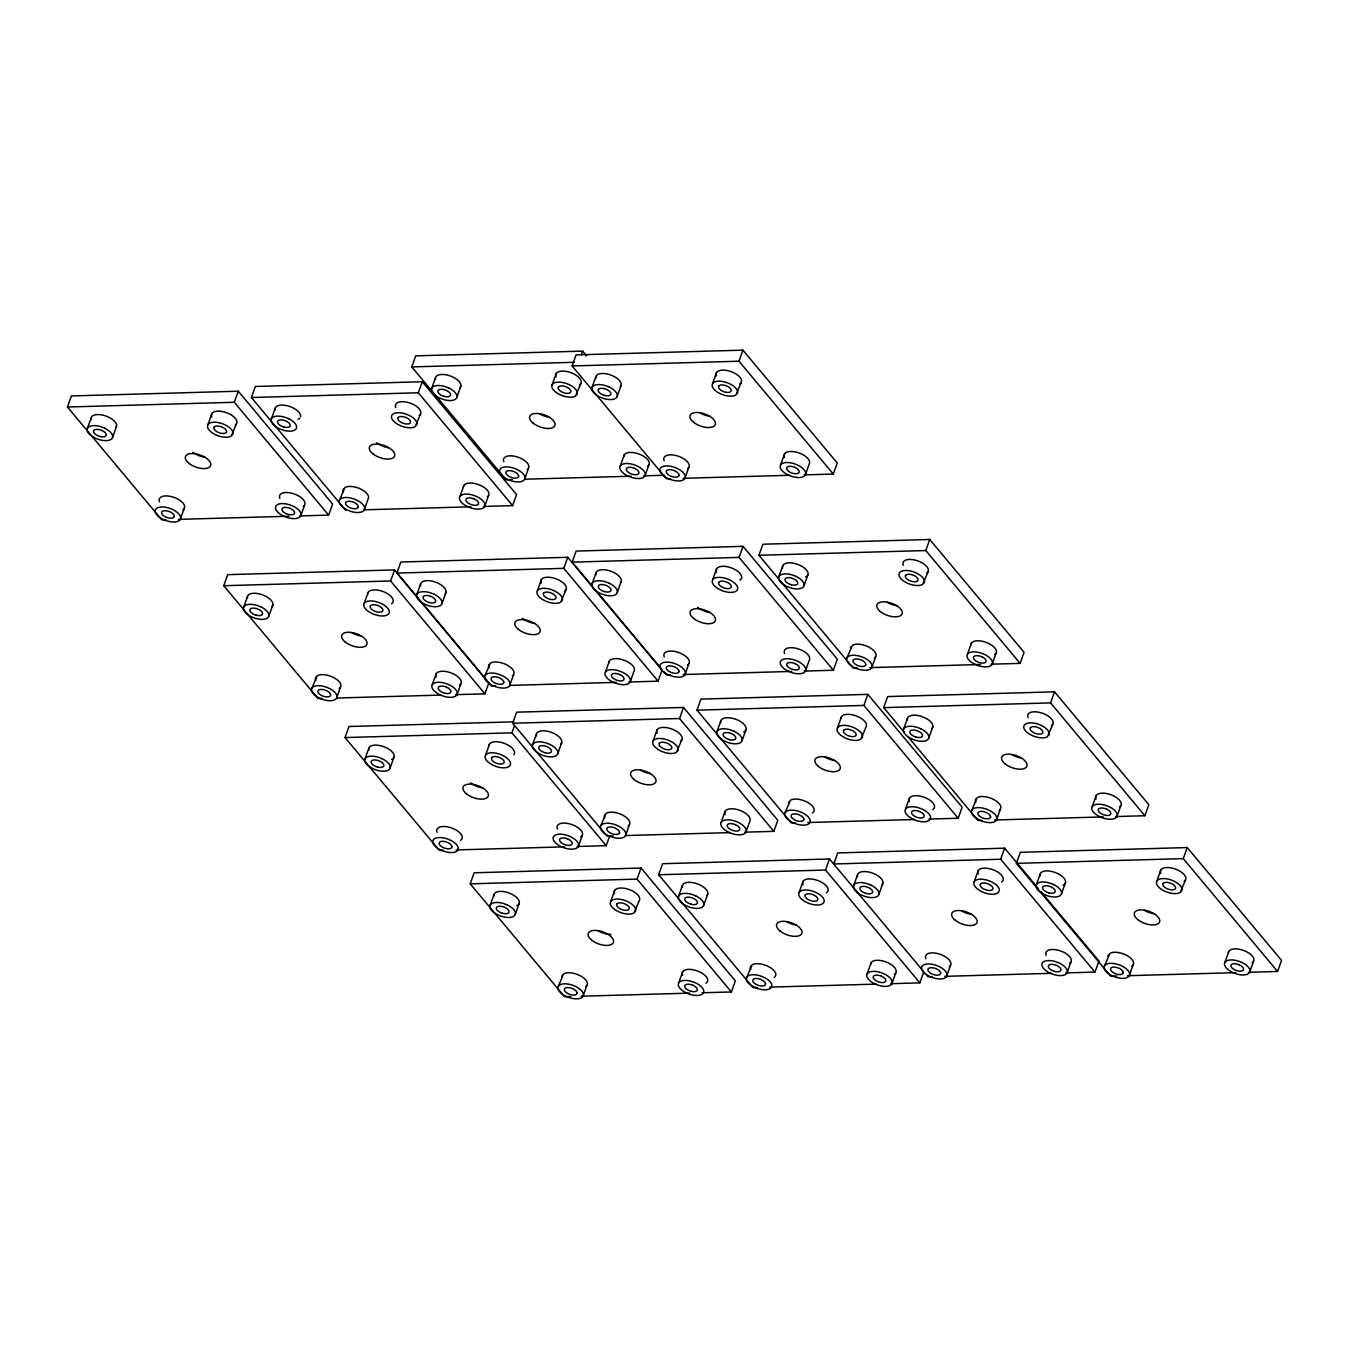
<?xml version="1.0" encoding="UTF-8"?>
<svg xmlns="http://www.w3.org/2000/svg" width="1349" height="1349" viewBox="0 0 1349 1349"><rect width="100%" height="100%" fill="white"/><g stroke="black" fill="none" stroke-linecap="round" stroke-linejoin="round"><path stroke-width="1.5" d="M180.243 519.584L180.715 517.965A13.372 6.408 19.7 0 0 171.357 508.944A13.372 6.408 19.7 0 0 156.922 508.135L155.624 509.382A13.372 6.408 19.7 0 0 164.511 520.023A13.372 6.408 19.7 0 0 180.243 519.584L184.678 506.92A13.372 6.408 19.7 0 0 175.319 497.882A13.372 6.408 19.7 0 0 160.885 497.073L159.587 498.337A13.372 6.408 19.7 0 0 159.519 501.777M207.915 424.648L207.459 426.25A13.372 6.408 19.7 0 0 216.818 435.289A13.372 6.408 19.7 0 0 231.235 436.098L236.513 423.771A13.372 6.408 19.7 0 0 227.61 413.131A13.372 6.408 19.7 0 0 211.877 413.587L207.915 424.648A13.372 6.408 19.7 0 1 223.647 424.193A13.372 6.408 19.7 0 1 232.551 434.833M211.877 413.587L211.422 415.188A13.372 6.408 19.7 0 0 211.827 417.043M364.213 510.107L364.685 508.489A13.372 6.408 19.7 0 0 355.327 499.467A13.372 6.408 19.7 0 0 340.892 498.641L339.594 499.906A13.372 6.408 19.7 0 0 348.48 510.546A13.372 6.408 19.7 0 0 364.213 510.107L368.631 497.427A13.372 6.408 19.7 0 0 359.272 488.405A13.372 6.408 19.7 0 0 344.855 487.596L339.594 499.906M336.542 698.293L337.014 696.691A13.372 6.408 19.7 0 0 327.655 687.653A13.372 6.408 19.7 0 0 313.221 686.843L311.923 688.108A13.372 6.408 19.7 0 0 320.809 698.748A13.372 6.408 19.7 0 0 336.542 698.293L340.977 685.629A13.372 6.408 19.7 0 0 331.618 676.608A13.372 6.408 19.7 0 0 317.184 675.782L311.923 688.108M364.213 603.357L363.758 604.976A13.372 6.408 19.7 0 0 373.117 613.997A13.372 6.408 19.7 0 0 387.534 614.807L388.849 613.559A13.372 6.408 19.7 0 0 379.946 602.919A13.372 6.408 19.7 0 0 364.213 603.357L368.176 592.295A13.372 6.408 19.7 0 1 383.909 591.857A13.372 6.408 19.7 0 1 392.812 602.497L391.497 603.762M367.721 593.914L368.176 592.295M524.559 479.485L525.014 477.883A13.372 6.408 19.7 0 0 515.672 468.845A13.372 6.408 19.7 0 0 501.238 468.036L499.939 469.3A13.372 6.408 19.7 0 0 508.826 479.94A13.372 6.408 19.7 0 0 524.559 479.485L528.977 466.821A13.372 6.408 19.7 0 0 519.618 457.8A13.372 6.408 19.7 0 0 505.201 456.974L503.885 458.238A13.372 6.408 19.7 0 0 503.835 461.695M552.23 384.549L551.758 386.168A13.372 6.408 19.7 0 0 561.117 395.19A13.372 6.408 19.7 0 0 575.551 396.016L580.812 383.689A13.372 6.408 19.7 0 0 571.925 373.049A13.372 6.408 19.7 0 0 556.193 373.504L552.23 384.549A13.372 6.408 19.7 0 1 567.963 384.111A13.372 6.408 19.7 0 1 576.849 394.751M556.193 373.504L555.721 375.106A13.372 6.408 19.7 0 0 556.125 376.944M485.505 755.204L485.033 756.823A13.372 6.408 19.7 0 0 494.392 765.844A13.372 6.408 19.7 0 0 508.826 766.67L510.124 765.406A13.372 6.408 19.7 0 0 501.238 754.766A13.372 6.408 19.7 0 0 485.505 755.204L489.468 744.159A13.372 6.408 19.7 0 1 505.201 743.704A13.372 6.408 19.7 0 1 514.087 754.344L513.767 754.647M488.996 745.761L489.468 744.159M509.703 685.663L510.175 684.044A13.372 6.408 19.7 0 0 500.816 675.023A13.372 6.408 19.7 0 0 486.382 674.213L485.084 675.461A13.372 6.408 19.7 0 0 493.97 686.101A13.372 6.408 19.7 0 0 509.703 685.663L514.121 672.999A13.372 6.408 19.7 0 0 504.762 663.961A13.372 6.408 19.7 0 0 490.345 663.152L485.084 675.461M537.374 590.727L536.902 592.329A13.372 6.408 19.7 0 0 546.261 601.367A13.372 6.408 19.7 0 0 560.695 602.177L565.956 589.85A13.372 6.408 19.7 0 0 557.07 579.21A13.372 6.408 19.7 0 0 541.337 579.665L537.374 590.727A13.372 6.408 19.7 0 1 553.107 590.272A13.372 6.408 19.7 0 1 561.993 600.912M541.337 579.665L540.865 581.267A13.372 6.408 19.7 0 0 541.269 583.122M684.887 478.524L685.359 476.905A13.372 6.408 19.7 0 0 676.001 467.884A13.372 6.408 19.7 0 0 661.566 467.074L660.268 468.322A13.372 6.408 19.7 0 0 669.155 478.962A13.372 6.408 19.7 0 0 684.887 478.524L689.322 465.86A13.372 6.408 19.7 0 0 679.963 456.822A13.372 6.408 19.7 0 0 665.529 456.013L664.231 457.277A13.372 6.408 19.7 0 0 664.163 460.717M712.559 383.588L712.103 385.19A13.372 6.408 19.7 0 0 721.462 394.228A13.372 6.408 19.7 0 0 735.88 395.038L741.141 382.711A13.372 6.408 19.7 0 0 732.254 372.071A13.372 6.408 19.7 0 0 716.521 372.526L712.559 383.588A13.372 6.408 19.7 0 1 728.291 383.133A13.372 6.408 19.7 0 1 737.195 393.773M716.521 372.526L716.049 374.128A13.372 6.408 19.7 0 0 716.471 375.983M625.464 835.824L625.936 834.222A13.372 6.408 19.7 0 0 616.577 825.183A13.372 6.408 19.7 0 0 602.143 824.374L600.845 825.639A13.372 6.408 19.7 0 0 609.731 836.279A13.372 6.408 19.7 0 0 625.464 835.824L629.899 823.16A13.372 6.408 19.7 0 0 620.54 814.138A13.372 6.408 19.7 0 0 606.106 813.312L600.845 825.639M653.135 740.888L652.68 742.506A13.372 6.408 19.7 0 0 662.039 751.528A13.372 6.408 19.7 0 0 676.456 752.337L681.734 740.028A13.372 6.408 19.7 0 0 672.831 729.387A13.372 6.408 19.7 0 0 657.098 729.826L653.135 740.888A13.372 6.408 19.7 0 1 668.868 740.449A13.372 6.408 19.7 0 1 677.771 751.089M657.098 729.826L656.643 731.445A13.372 6.408 19.7 0 0 657.047 733.283M583.004 996.422L583.476 994.82A13.372 6.408 19.7 0 0 574.118 985.782A13.372 6.408 19.7 0 0 559.683 984.972L558.385 986.237A13.372 6.408 19.7 0 0 567.271 996.877A13.372 6.408 19.7 0 0 583.004 996.422L587.422 983.758A13.372 6.408 19.7 0 0 578.063 974.737A13.372 6.408 19.7 0 0 563.646 973.911L558.385 986.237M610.675 901.486L610.203 903.105A13.372 6.408 19.7 0 0 619.562 912.126A13.372 6.408 19.7 0 0 633.996 912.936L639.257 900.626A13.372 6.408 19.7 0 0 630.371 889.986A13.372 6.408 19.7 0 0 614.638 890.424L610.675 901.486A13.372 6.408 19.7 0 1 626.408 901.048A13.372 6.408 19.7 0 1 635.295 911.688M614.638 890.424L614.166 892.043A13.372 6.408 19.7 0 0 614.571 893.881M684.988 674.719L685.444 673.117A13.372 6.408 19.7 0 0 676.085 664.079A13.372 6.408 19.7 0 0 661.668 663.27L660.352 664.534A13.372 6.408 19.7 0 0 669.256 675.174A13.372 6.408 19.7 0 0 684.988 674.719L689.406 662.055A13.372 6.408 19.7 0 0 680.048 653.034A13.372 6.408 19.7 0 0 665.63 652.208L664.315 653.472A13.372 6.408 19.7 0 0 664.264 656.929M712.66 579.783L712.188 581.385A13.372 6.408 19.7 0 0 721.546 590.424A13.372 6.408 19.7 0 0 735.981 591.233L737.279 589.985A13.372 6.408 19.7 0 0 728.393 579.345A13.372 6.408 19.7 0 0 712.66 579.783L716.623 568.722A13.372 6.408 19.7 0 1 732.355 568.283A13.372 6.408 19.7 0 1 741.242 578.923L739.943 580.188M716.623 568.722L716.15 570.34A13.372 6.408 19.7 0 0 716.555 572.178M837.476 727.802L837.004 729.404A13.372 6.408 19.7 0 0 846.363 738.443A13.372 6.408 19.7 0 0 860.797 739.252L866.058 726.926A13.372 6.408 19.7 0 0 857.171 716.285A13.372 6.408 19.7 0 0 841.439 716.741L837.476 727.802A13.372 6.408 19.7 0 1 853.209 727.347A13.372 6.408 19.7 0 1 862.095 737.987M840.967 718.342L841.439 716.741M799.114 892.414L798.659 894.016A13.372 6.408 19.7 0 0 808.017 903.054A13.372 6.408 19.7 0 0 822.435 903.864L823.75 902.599A13.372 6.408 19.7 0 0 814.847 891.959A13.372 6.408 19.7 0 0 799.114 892.414L803.077 881.352A13.372 6.408 19.7 0 1 818.809 880.897A13.372 6.408 19.7 0 1 827.713 891.537L826.397 892.802M803.077 881.352L802.621 882.954A13.372 6.408 19.7 0 0 803.026 884.809M871.724 667.856L872.179 666.237A13.372 6.408 19.7 0 0 862.82 657.216A13.372 6.408 19.7 0 0 848.403 656.407L847.088 657.654A13.372 6.408 19.7 0 0 855.991 668.295A13.372 6.408 19.7 0 0 871.724 667.856L876.142 655.192A13.372 6.408 19.7 0 0 866.783 646.154A13.372 6.408 19.7 0 0 852.349 645.345L847.088 657.654M946.593 976.558L947.065 974.956A13.372 6.408 19.7 0 0 937.707 965.918A13.372 6.408 19.7 0 0 923.272 965.108L921.974 966.373A13.372 6.408 19.7 0 0 930.861 976.996A13.372 6.408 19.7 0 0 946.593 976.558L951.011 963.894A13.372 6.408 19.7 0 0 941.653 954.856A13.372 6.408 19.7 0 0 927.235 954.047L925.92 955.311A13.372 6.408 19.7 0 0 925.869 958.768M974.265 881.622L973.793 883.224A13.372 6.408 19.7 0 0 983.151 892.262A13.372 6.408 19.7 0 0 997.586 893.072L998.884 891.807A13.372 6.408 19.7 0 0 989.997 881.167A13.372 6.408 19.7 0 0 974.265 881.622L978.227 870.56A13.372 6.408 19.7 0 1 993.96 870.122A13.372 6.408 19.7 0 1 1002.847 880.745L1001.548 882.01M978.227 870.56L977.755 872.162A13.372 6.408 19.7 0 0 978.16 874.017M996.489 820.209L996.962 818.607A13.372 6.408 19.7 0 0 987.603 809.569A13.372 6.408 19.7 0 0 973.169 808.759L971.87 810.024A13.372 6.408 19.7 0 0 980.757 820.647A13.372 6.408 19.7 0 0 996.489 820.209L1000.907 807.545A13.372 6.408 19.7 0 0 991.549 798.507A13.372 6.408 19.7 0 0 977.131 797.697L971.87 810.024M1129.197 975.934L1129.669 974.332A13.372 6.408 19.7 0 0 1120.311 965.294A13.372 6.408 19.7 0 0 1105.876 964.484L1104.578 965.749A13.372 6.408 19.7 0 0 1113.465 976.389A13.372 6.408 19.7 0 0 1129.197 975.934L1133.632 963.27A13.372 6.408 19.7 0 0 1124.273 954.232A13.372 6.408 19.7 0 0 1109.839 953.423L1104.578 965.749M1156.869 880.998L1156.413 882.6A13.372 6.408 19.7 0 0 1165.772 891.638A13.372 6.408 19.7 0 0 1180.19 892.448L1185.451 880.138A13.372 6.408 19.7 0 0 1176.564 869.498A13.372 6.408 19.7 0 0 1160.831 869.936L1156.869 880.998A13.372 6.408 19.7 0 1 1172.601 880.543A13.372 6.408 19.7 0 1 1181.505 891.183M1160.831 869.936L1160.376 871.555A13.372 6.408 19.7 0 0 1160.781 873.393M165.944 519.719L161.762 519.837L67.45 407.01L71.413 395.948L238.284 391.21L332.596 504.054L328.633 515.099L299.427 515.942M87.196 428.948L91.159 417.886M112.591 437.312L116.554 426.25M328.633 515.099L234.321 402.272L238.284 391.21M345.732 510.36L251.42 397.517L255.366 386.472L422.254 381.733L516.566 494.56L512.603 505.622L483.397 506.448M271.166 419.472L275.129 408.41M322.226 698.445L318.06 698.563L223.749 585.719L227.711 574.657L394.582 569.919L488.894 682.763L484.932 693.824L455.726 694.651M243.495 607.674L247.457 596.612M300.591 516.195A13.372 6.408 19.7 0 0 291.704 505.555L288.399 504.425A13.372 6.408 19.7 0 0 275.955 505.993A13.372 6.408 19.7 0 0 281.789 515.133L284.858 516.633A13.372 6.408 19.7 0 0 300.591 516.195L304.554 505.133M268.889 616.021L272.852 604.976M512.333 479.569L506.077 479.755L411.765 366.911L415.711 355.849L582.599 351.111L586.63 355.951M512.603 505.622L418.291 392.778L422.254 381.733M416.504 425.357A13.372 6.408 19.7 0 0 407.617 414.716A13.372 6.408 19.7 0 0 391.885 415.155L391.412 416.774A13.372 6.408 19.7 0 0 400.771 425.795A13.372 6.408 19.7 0 0 415.205 426.621L420.466 414.295A13.372 6.408 19.7 0 0 411.58 403.655A13.372 6.408 19.7 0 0 395.847 404.11L395.375 405.712A13.372 6.408 19.7 0 0 395.78 407.55M431.511 388.866L435.474 377.804M484.932 693.824L390.62 580.981L394.582 569.919M456.889 397.213L460.852 386.168M485.825 679.474L396.91 573.089L400.855 562.027L567.744 557.289L662.055 670.116L658.093 681.178L628.887 682.004M443.517 850.292L439.352 850.41L345.04 737.566L349.003 726.504L513.784 721.833M416.656 595.027L420.618 583.965M364.786 759.521L368.749 748.459M488.507 495.656L484.561 506.718A13.372 6.408 19.7 0 1 468.811 507.157L465.742 505.656A13.372 6.408 19.7 0 1 459.925 496.516L463.887 485.455M442.034 603.391L445.996 592.329M390.165 767.868L394.127 756.823M460.852 683.859L456.889 694.904A13.372 6.408 19.7 0 1 441.157 695.359L438.088 693.841A13.372 6.408 19.7 0 1 432.253 684.719L436.216 673.657M670.571 478.659L666.406 478.777L572.094 365.95L576.057 354.888L742.928 350.15L837.24 462.994L833.277 474.039L804.071 474.882M581.267 354.804L582.599 351.111M591.84 387.888L595.803 376.826M617.235 396.252L621.181 385.19M658.093 681.178L563.781 568.351L567.744 557.289M613.239 835.908L606.983 836.093L512.671 723.249L516.633 712.188L683.505 707.449L777.817 820.293L773.854 831.355L744.648 832.181M592.396 586.326L572.178 562.145L576.141 551.083L743.012 546.345L837.341 659.189L833.378 670.251L804.173 671.077M609.529 836.447L606.224 845.671L511.912 732.827L514.542 725.458M570.779 996.506L564.523 996.692L470.211 883.848L474.157 872.786L641.045 868.048L735.357 980.892L731.394 991.953L702.188 992.78M648.852 465.051L644.889 476.096A13.372 6.408 19.7 0 1 629.157 476.551L626.088 475.05A13.372 6.408 19.7 0 1 620.27 465.911L624.233 454.849M532.417 745.188L536.379 734.143M591.941 584.083L595.904 573.038M489.957 905.786L493.919 894.741M557.812 753.551L561.774 742.49M617.319 592.447L621.282 581.385M515.335 914.15L519.298 903.088M608.905 662.629A13.372 6.408 19.7 0 1 621.805 659.442L625.11 660.572A13.372 6.408 19.7 0 1 633.996 671.212L630.05 682.274A13.372 6.408 19.7 0 1 614.318 682.712L611.232 681.211A13.372 6.408 19.7 0 1 605.414 672.072L609.377 661.027M833.277 474.039L738.965 361.212L742.928 350.15M578.181 846.75A13.372 6.408 19.7 0 0 569.278 836.127L565.973 834.997A13.372 6.408 19.7 0 0 553.545 836.565A13.372 6.408 19.7 0 0 559.363 845.705L562.449 847.206A13.372 6.408 19.7 0 0 578.181 846.75L582.127 835.706M773.854 831.355L679.542 718.511L683.505 707.449M833.378 670.251L739.067 557.407L743.012 546.345M784.511 457.345A13.372 6.408 19.7 0 1 796.989 452.303L800.294 453.433A13.372 6.408 19.7 0 1 809.198 464.073L805.235 475.135A13.372 6.408 19.7 0 1 789.502 475.573L786.433 474.072A13.372 6.408 19.7 0 1 780.599 464.933L784.562 453.888M795.488 822.873L791.307 822.991L696.995 710.164L700.957 699.102L867.829 694.364L962.141 807.191L958.195 818.253L928.989 819.079M731.394 991.953L637.082 879.11L641.045 868.048M857.408 667.991L853.226 668.109L758.914 555.282L762.876 544.22L929.748 539.482L1024.06 652.309L1020.114 663.371L990.908 664.197M757.143 987.485L752.961 987.603L658.649 874.759L662.612 863.714L829.483 858.976L923.795 971.803L919.833 982.865L890.644 983.691M716.757 732.102L720.703 721.041M778.677 577.22L782.622 566.158M678.395 896.714L682.358 885.652M742.135 740.466L746.098 729.404M804.055 585.584L808.017 574.522M725.087 814.644A13.372 6.408 19.7 0 1 737.566 809.619L740.871 810.749A13.372 6.408 19.7 0 1 749.774 821.372L745.812 832.434A13.372 6.408 19.7 0 1 730.079 832.889L727.01 831.372A13.372 6.408 19.7 0 1 721.192 822.249L725.138 811.187M703.79 905.078L707.753 894.016M678.716 982.848A13.372 6.408 19.7 0 1 691.143 981.263L694.448 982.392A13.372 6.408 19.7 0 1 703.335 993.033A13.372 6.408 19.7 0 1 687.602 993.488L684.533 991.97A13.372 6.408 19.7 0 1 678.716 982.848L682.678 971.786M805.319 671.33A13.372 6.408 19.7 0 0 796.433 660.69L793.128 659.56A13.372 6.408 19.7 0 0 780.7 661.145A13.372 6.408 19.7 0 0 786.518 670.268L789.587 671.785A13.372 6.408 19.7 0 0 805.319 671.33L809.282 660.268A13.372 6.408 19.7 0 0 800.395 649.645L797.09 648.515A13.372 6.408 19.7 0 0 784.595 653.54M785.169 812.536L786.484 811.289A13.372 6.408 19.7 0 1 800.901 812.098A13.372 6.408 19.7 0 1 810.26 821.119L809.805 822.738A13.372 6.408 19.7 0 1 794.072 823.177A13.372 6.408 19.7 0 1 785.169 812.536L790.43 800.227A13.372 6.408 19.7 0 1 804.864 801.036A13.372 6.408 19.7 0 1 814.223 810.074L813.751 811.676A13.372 6.408 19.7 0 1 812.452 812.941M746.823 977.148L748.122 975.9A13.372 6.408 19.7 0 1 762.556 976.71A13.372 6.408 19.7 0 1 771.915 985.731L771.443 987.35A13.372 6.408 19.7 0 1 755.71 987.788A13.372 6.408 19.7 0 1 746.823 977.148L752.084 964.839A13.372 6.408 19.7 0 1 766.519 965.648A13.372 6.408 19.7 0 1 775.877 974.686L775.405 976.288A13.372 6.408 19.7 0 1 774.107 977.553M958.195 818.253L863.883 705.426L867.829 694.364M1020.114 663.371L925.802 550.544L929.748 539.482M924.014 583.105A13.372 6.408 19.7 0 0 915.128 572.465A13.372 6.408 19.7 0 0 899.395 572.92L898.923 574.522A13.372 6.408 19.7 0 0 908.282 583.561A13.372 6.408 19.7 0 0 922.716 584.37L927.977 572.043A13.372 6.408 19.7 0 0 919.091 561.403A13.372 6.408 19.7 0 0 903.358 561.858L902.886 563.46A13.372 6.408 19.7 0 0 903.29 565.315M919.833 982.865L825.521 870.038L829.483 858.976M903.897 731.816L883.696 707.635L887.642 696.573L1054.53 691.835L1148.842 804.678L1144.879 815.74L1115.674 816.567M903.442 729.573L907.405 718.511M853.546 885.922L857.509 874.86M928.82 737.937L932.783 726.875M905.516 809.147A13.372 6.408 19.7 0 1 917.944 807.579L921.249 808.709A13.372 6.408 19.7 0 1 930.136 819.349A13.372 6.408 19.7 0 1 914.403 819.787L911.334 818.287A13.372 6.408 19.7 0 1 905.516 809.147L909.479 798.102M878.924 894.286L882.887 883.224M996.017 653.405L992.055 664.467A13.372 6.408 19.7 0 1 976.322 664.905L973.253 663.404A13.372 6.408 19.7 0 1 967.435 654.265L971.398 643.22M895.753 972.899L891.79 983.961A13.372 6.408 19.7 0 1 876.057 984.399L872.988 982.898A13.372 6.408 19.7 0 1 867.171 973.759L871.117 962.714M1144.879 815.74L1050.567 702.896L1054.53 691.835M1000.671 859.246L1004.634 848.184L837.746 852.922L833.8 863.984L1000.671 859.246L1094.983 972.073L1098.946 961.028L1041.006 891.706M1048.78 735.458A13.372 6.408 19.7 0 0 1039.894 724.818A13.372 6.408 19.7 0 0 1024.161 725.273L1023.689 726.875A13.372 6.408 19.7 0 0 1033.047 735.913A13.372 6.408 19.7 0 0 1047.482 736.723L1052.743 724.413A13.372 6.408 19.7 0 0 1043.856 713.773A13.372 6.408 19.7 0 0 1028.123 714.211L1027.651 715.813A13.372 6.408 19.7 0 0 1028.056 717.668M1116.972 976.018L1110.716 976.204L1016.404 863.36L1020.367 852.298L1187.238 847.56L1281.55 960.404L1277.587 971.465L1248.381 972.292M1036.15 885.298L1040.113 874.236M1120.783 805.758L1116.837 816.819A13.372 6.408 19.7 0 1 1101.088 817.258L1098.019 815.757A13.372 6.408 19.7 0 1 1092.201 806.635L1096.164 795.573M1061.545 893.662L1065.491 882.6M1066.941 973.169A13.372 6.408 19.7 0 0 1058.038 962.528L1054.733 961.399A13.372 6.408 19.7 0 0 1042.305 962.984A13.372 6.408 19.7 0 0 1048.122 972.106L1051.191 973.607A13.372 6.408 19.7 0 0 1066.941 973.169L1070.887 962.107M1277.587 971.465L1183.275 858.622L1187.238 847.56M1253.508 961.483L1249.545 972.545A13.372 6.408 19.7 0 1 1233.812 973L1230.743 971.482A13.372 6.408 19.7 0 1 1224.909 962.36L1228.872 951.298M235.198 425.036L236.513 423.771M419.168 415.559L420.466 414.295M579.514 384.954L580.812 383.689M739.842 383.976L741.141 382.711M564.658 591.115L565.956 589.85M680.419 741.292L681.734 740.028M926.679 573.308L927.977 572.043M1051.444 725.661L1052.743 724.413M1184.152 881.386L1185.451 880.138M411.765 366.911L574.455 362.291M572.094 365.95L738.965 361.212M251.42 397.517L418.291 392.778M67.45 407.01L234.321 402.272M524.845 479.215L631.231 476.197M643.743 475.843L664.602 475.253M683.1 478.305L789.469 475.286M364.5 509.821L470.885 506.802M178.456 519.365L289.006 516.229M758.914 555.282L925.802 550.544M572.178 562.145L739.067 557.407M396.91 573.089L563.781 568.351M223.749 585.719L390.62 580.981M869.92 667.637L980.47 664.501M670.672 674.871L666.507 674.989L663.809 671.768M683.184 674.517L791.661 671.431M495.387 685.798L491.221 685.916L488.523 682.695M509.989 685.393L616.375 682.358M336.828 698.023L441.14 695.072M696.995 710.164L863.883 705.426M883.696 707.635L1050.567 702.896M512.671 723.249L679.542 718.511M345.04 737.566L511.912 732.827M808 822.519L914.386 819.501M982.173 820.344L978.008 820.462L907.944 736.638M994.685 819.99L1103.162 816.921M625.751 835.554L730.062 832.603M456.029 849.937L564.506 846.852M577.018 846.498L606.224 845.671M1016.404 863.36L1183.275 858.622M658.649 874.759L825.521 870.038M470.211 883.848L637.082 879.11M932.277 976.693L928.112 976.811L925.414 973.59M944.789 976.339L1051.175 973.32M1065.777 972.916L1094.983 972.073M1127.41 975.715L1235.869 972.646M769.655 987.131L876.041 984.112M581.2 996.22L689.676 993.134M1004.634 848.184L1038.308 888.485M595.094 589.547L661.111 668.531M595.853 378.597A13.372 6.408 19.7 0 1 609.967 374.752L613.205 376.051A13.372 6.408 19.7 0 1 620.371 386.674M709.844 416.285A13.372 6.408 19.7 0 1 700.148 412.963M688.85 467.462A13.372 6.408 19.7 0 1 687.552 468.727M805.235 475.135A13.372 6.408 19.7 0 0 796.332 464.494L793.027 463.365A13.372 6.408 19.7 0 0 780.599 464.933M536.43 735.896A13.372 6.408 19.7 0 1 550.561 732.052L553.781 733.35A13.372 6.408 19.7 0 1 560.948 743.973M650.42 773.584A13.372 6.408 19.7 0 1 640.741 770.279M629.427 824.762A13.372 6.408 19.7 0 1 628.128 826.026M604.74 818.034A13.372 6.408 19.7 0 1 604.807 814.577M745.812 832.434A13.372 6.408 19.7 0 0 736.925 821.794L733.62 820.664A13.372 6.408 19.7 0 0 721.192 822.249M743.653 731.967A13.372 6.408 19.7 0 0 738.122 720.248L734.885 718.966A13.372 6.408 19.7 0 0 720.754 722.811M834.744 760.499A13.372 6.408 19.7 0 1 825.065 757.177M788.659 803.093A13.372 6.408 19.7 0 1 789.131 801.491M932.8 809.552A13.372 6.408 19.7 0 0 925.212 797.647L921.907 796.517A13.372 6.408 19.7 0 0 909.411 801.542M857.559 876.631A13.372 6.408 19.7 0 1 871.673 872.786L874.911 874.085A13.372 6.408 19.7 0 1 882.077 884.708M971.55 914.318A13.372 6.408 19.7 0 1 961.854 911.013M950.556 965.496A13.372 6.408 19.7 0 1 949.241 966.761M1069.588 963.371A13.372 6.408 19.7 0 0 1062 951.467L1058.695 950.337A13.372 6.408 19.7 0 0 1046.2 955.379M435.525 379.558A13.372 6.408 19.7 0 1 449.639 375.713L452.876 377.012A13.372 6.408 19.7 0 1 460.043 387.635M549.498 417.263A13.372 6.408 19.7 0 1 539.819 413.941M528.521 468.44A13.372 6.408 19.7 0 1 527.206 469.688M647.554 466.299A13.372 6.408 19.7 0 0 639.966 454.411L636.661 453.281A13.372 6.408 19.7 0 0 623.761 456.468M644.889 476.096A13.372 6.408 19.7 0 0 636.003 465.472L632.698 464.343A13.372 6.408 19.7 0 0 620.27 465.911M299.697 418.241A13.372 6.408 19.7 0 1 298.062 419.337M275.179 410.163A13.372 6.408 19.7 0 1 289.293 406.319L292.531 407.617A13.372 6.408 19.7 0 1 300.507 416.774M389.17 447.868A13.372 6.408 19.7 0 1 376.843 442.759M343.489 492.301A13.372 6.408 19.7 0 1 343.54 488.844M487.208 496.921A13.372 6.408 19.7 0 0 479.62 485.016L476.315 483.886A13.372 6.408 19.7 0 0 463.415 487.073M484.561 506.718A13.372 6.408 19.7 0 0 475.657 496.078L472.352 494.948A13.372 6.408 19.7 0 0 459.925 496.516M247.508 598.366A13.372 6.408 19.7 0 1 261.639 594.521L264.859 595.82A13.372 6.408 19.7 0 1 272.026 606.443M361.498 636.053A13.372 6.408 19.7 0 1 351.819 632.748M340.504 687.248A13.372 6.408 19.7 0 1 339.206 688.496M315.818 680.503A13.372 6.408 19.7 0 1 315.885 677.046M459.537 685.107A13.372 6.408 19.7 0 0 451.949 673.218L448.644 672.089A13.372 6.408 19.7 0 0 436.165 677.114M456.889 694.904A13.372 6.408 19.7 0 0 447.986 684.263L444.698 683.134A13.372 6.408 19.7 0 0 432.253 684.719M420.669 585.736A13.372 6.408 19.7 0 1 434.783 581.891L438.02 583.173A13.372 6.408 19.7 0 1 445.187 593.813M534.659 623.423A13.372 6.408 19.7 0 1 522.333 618.331M513.665 674.601A13.372 6.408 19.7 0 1 512.35 675.866M488.979 667.856A13.372 6.408 19.7 0 1 489.029 664.416M630.05 682.274A13.372 6.408 19.7 0 0 621.147 671.633L617.842 670.504A13.372 6.408 19.7 0 0 605.414 672.072M595.954 574.792A13.372 6.408 19.7 0 1 610.068 570.947L613.306 572.246A13.372 6.408 19.7 0 1 620.473 582.869M709.928 612.48A13.372 6.408 19.7 0 1 697.618 607.387M688.951 663.657A13.372 6.408 19.7 0 1 687.636 664.922M91.209 419.657A13.372 6.408 19.7 0 1 105.34 415.812L108.561 417.111A13.372 6.408 19.7 0 1 115.727 427.734M205.2 457.345A13.372 6.408 19.7 0 1 192.89 452.252M184.206 508.522A13.372 6.408 19.7 0 1 182.908 509.787M303.238 506.398A13.372 6.408 19.7 0 0 295.65 494.493L292.345 493.363A13.372 6.408 19.7 0 0 279.867 498.388M805.572 577.085A13.372 6.408 19.7 0 0 800.041 565.366L796.804 564.084A13.372 6.408 19.7 0 0 782.673 567.929M896.663 605.617A13.372 6.408 19.7 0 1 886.984 602.295M875.67 656.794A13.372 6.408 19.7 0 1 874.371 658.059M850.578 648.211A13.372 6.408 19.7 0 1 851.05 646.609M994.719 654.67A13.372 6.408 19.7 0 0 987.131 642.765L983.826 641.635A13.372 6.408 19.7 0 0 970.926 644.822M992.055 664.467A13.372 6.408 19.7 0 0 983.168 653.827L979.863 652.697A13.372 6.408 19.7 0 0 967.435 654.265M391.699 759.386A13.372 6.408 19.7 0 0 386.151 747.666L382.914 746.368A13.372 6.408 19.7 0 0 368.8 750.213M482.79 787.917A13.372 6.408 19.7 0 1 470.464 782.808M460.481 840.343A13.372 6.408 19.7 0 0 461.796 839.095L462.252 837.476A13.372 6.408 19.7 0 0 452.893 828.455A13.372 6.408 19.7 0 0 438.476 827.628L437.16 828.893A13.372 6.408 19.7 0 0 437.11 832.35M580.829 836.953A13.372 6.408 19.7 0 0 573.241 825.065L569.936 823.935A13.372 6.408 19.7 0 0 557.441 828.961M907.455 720.282A13.372 6.408 19.7 0 1 921.569 716.437L924.807 717.735A13.372 6.408 19.7 0 1 931.974 728.359M1021.446 757.969A13.372 6.408 19.7 0 1 1011.75 754.664M1000.452 809.147A13.372 6.408 19.7 0 1 999.137 810.412M975.765 802.419A13.372 6.408 19.7 0 1 975.816 798.962M1119.485 807.022A13.372 6.408 19.7 0 0 1111.896 795.117L1108.591 793.988A13.372 6.408 19.7 0 0 1096.096 799.03M1116.837 816.819A13.372 6.408 19.7 0 0 1107.934 806.179L1104.629 805.049A13.372 6.408 19.7 0 0 1092.201 806.635M516.852 905.668A13.372 6.408 19.7 0 0 511.322 893.949L508.084 892.65A13.372 6.408 19.7 0 0 493.97 896.495M611.046 934.368A13.372 6.408 19.7 0 1 598.265 930.877M586.967 985.36A13.372 6.408 19.7 0 1 585.651 986.625M561.875 976.777A13.372 6.408 19.7 0 1 562.331 975.175M705.999 983.236A13.372 6.408 19.7 0 0 698.411 971.347L695.106 970.218A13.372 6.408 19.7 0 0 682.611 975.243M682.409 887.423A13.372 6.408 19.7 0 1 696.539 883.578L699.777 884.86A13.372 6.408 19.7 0 1 706.927 895.5M796.399 925.11A13.372 6.408 19.7 0 1 786.72 921.789M750.718 969.543A13.372 6.408 19.7 0 1 750.786 966.086M894.438 974.163A13.372 6.408 19.7 0 0 886.849 962.259L883.544 961.129A13.372 6.408 19.7 0 0 870.661 964.316M891.79 983.961A13.372 6.408 19.7 0 0 882.904 973.32L879.599 972.191A13.372 6.408 19.7 0 0 867.171 973.759M1063.063 885.18A13.372 6.408 19.7 0 0 1057.515 873.461L1054.294 872.162A13.372 6.408 19.7 0 0 1040.163 876.007M1154.154 913.695A13.372 6.408 19.7 0 1 1144.458 910.39M1133.16 964.872A13.372 6.408 19.7 0 1 1131.862 966.137M1108.069 956.289A13.372 6.408 19.7 0 1 1108.541 954.687M1252.192 962.748A13.372 6.408 19.7 0 0 1244.604 950.843L1241.299 949.713A13.372 6.408 19.7 0 0 1228.416 952.9M1249.545 972.545A13.372 6.408 19.7 0 0 1240.642 961.904L1237.353 960.775A13.372 6.408 19.7 0 0 1224.909 962.36M174.325 516.229L174.088 517.038A6.694 3.204 19.7 0 1 166.231 517.257A6.694 3.204 19.7 0 1 161.779 511.946L162.436 511.305A6.694 3.204 19.7 0 1 169.654 511.709A6.694 3.204 19.7 0 1 174.325 516.229M214.086 427.195L213.85 428.004A6.694 3.204 19.7 0 0 218.521 432.506A6.694 3.204 19.7 0 0 225.738 432.911L226.396 432.287A6.694 3.204 19.7 0 0 221.944 426.975A6.694 3.204 19.7 0 0 214.086 427.195M358.294 506.752L358.058 507.544A6.694 3.204 19.7 0 1 350.184 507.78A6.694 3.204 19.7 0 1 345.749 502.452L346.389 501.828A6.694 3.204 19.7 0 1 353.607 502.233A6.694 3.204 19.7 0 1 358.294 506.752M398.039 417.718L397.803 418.51A6.694 3.204 19.7 0 0 402.491 423.03A6.694 3.204 19.7 0 0 409.708 423.434L410.349 422.81A6.694 3.204 19.7 0 0 405.914 417.482A6.694 3.204 19.7 0 0 398.039 417.718M330.623 694.954L330.387 695.747A6.694 3.204 19.7 0 1 322.529 695.966A6.694 3.204 19.7 0 1 318.077 690.654L318.735 690.03A6.694 3.204 19.7 0 1 325.935 690.435A6.694 3.204 19.7 0 1 330.623 694.954M370.368 605.903L370.149 606.713A6.694 3.204 19.7 0 0 374.82 611.232A6.694 3.204 19.7 0 0 382.037 611.637L382.694 611.013A6.694 3.204 19.7 0 0 378.243 605.684A6.694 3.204 19.7 0 0 370.368 605.903M518.64 476.146L518.404 476.939A6.694 3.204 19.7 0 1 510.529 477.175A6.694 3.204 19.7 0 1 506.094 471.846L506.735 471.223A6.694 3.204 19.7 0 1 513.952 471.627A6.694 3.204 19.7 0 1 518.64 476.146M558.385 387.096L558.149 387.905A6.694 3.204 19.7 0 0 562.837 392.424A6.694 3.204 19.7 0 0 570.054 392.829L570.694 392.205A6.694 3.204 19.7 0 0 566.26 386.876A6.694 3.204 19.7 0 0 558.385 387.096M451.915 846.801L451.679 847.594A6.694 3.204 19.7 0 1 443.804 847.83A6.694 3.204 19.7 0 1 439.369 842.501L440.01 841.877A6.694 3.204 19.7 0 1 447.227 842.282A6.694 3.204 19.7 0 1 451.915 846.801M503.784 682.307L503.548 683.117A6.694 3.204 19.7 0 1 495.673 683.336A6.694 3.204 19.7 0 1 491.238 678.007L491.879 677.383A6.694 3.204 19.7 0 1 499.096 677.788A6.694 3.204 19.7 0 1 503.784 682.307M458.306 848.538L457.834 850.14A13.372 6.408 19.7 0 1 442.101 850.595A13.372 6.408 19.7 0 1 433.214 839.955L434.513 838.69A13.372 6.408 19.7 0 1 448.947 839.516A13.372 6.408 19.7 0 1 458.306 848.538M491.66 757.75L491.424 758.56A6.694 3.204 19.7 0 0 496.112 763.079A6.694 3.204 19.7 0 0 503.329 763.483L503.97 762.86A6.694 3.204 19.7 0 0 499.535 757.531A6.694 3.204 19.7 0 0 491.66 757.75M543.529 593.273L543.293 594.066A6.694 3.204 19.7 0 0 547.981 598.585A6.694 3.204 19.7 0 0 555.198 598.99L555.839 598.366A6.694 3.204 19.7 0 0 551.404 593.054A6.694 3.204 19.7 0 0 543.529 593.273M678.969 475.168L678.732 475.978A6.694 3.204 19.7 0 1 670.875 476.197A6.694 3.204 19.7 0 1 666.423 470.885L667.081 470.245A6.694 3.204 19.7 0 1 674.281 470.649A6.694 3.204 19.7 0 1 678.969 475.168M718.713 386.134L718.494 386.944A6.694 3.204 19.7 0 0 723.165 391.446A6.694 3.204 19.7 0 0 730.382 391.851L731.04 391.227A6.694 3.204 19.7 0 0 726.588 385.915A6.694 3.204 19.7 0 0 718.713 386.134M619.545 832.468L619.309 833.277A6.694 3.204 19.7 0 1 611.451 833.497A6.694 3.204 19.7 0 1 606.999 828.185L607.657 827.561A6.694 3.204 19.7 0 1 614.874 827.966A6.694 3.204 19.7 0 1 619.545 832.468M577.085 993.066L576.849 993.876A6.694 3.204 19.7 0 1 568.974 994.095A6.694 3.204 19.7 0 1 564.54 988.783L565.18 988.159A6.694 3.204 19.7 0 1 572.398 988.564A6.694 3.204 19.7 0 1 577.085 993.066M679.053 671.364L678.834 672.173A6.694 3.204 19.7 0 1 670.959 672.392A6.694 3.204 19.7 0 1 666.507 667.081L667.165 666.457A6.694 3.204 19.7 0 1 674.382 666.861A6.694 3.204 19.7 0 1 679.053 671.364M659.307 743.434L659.071 744.243A6.694 3.204 19.7 0 0 663.742 748.762A6.694 3.204 19.7 0 0 670.959 749.167L671.617 748.526A6.694 3.204 19.7 0 0 667.165 743.215A6.694 3.204 19.7 0 0 659.307 743.434M616.83 904.032L616.594 904.842A6.694 3.204 19.7 0 0 621.282 909.361A6.694 3.204 19.7 0 0 628.499 909.766L629.14 909.125A6.694 3.204 19.7 0 0 624.705 903.813A6.694 3.204 19.7 0 0 616.83 904.032M718.815 582.33L718.579 583.139A6.694 3.204 19.7 0 0 723.266 587.658A6.694 3.204 19.7 0 0 730.467 588.063L731.124 587.422A6.694 3.204 19.7 0 0 726.689 582.11A6.694 3.204 19.7 0 0 718.815 582.33M803.869 819.383L803.633 820.192A6.694 3.204 19.7 0 1 795.775 820.411A6.694 3.204 19.7 0 1 791.323 815.083L791.981 814.459A6.694 3.204 19.7 0 1 799.198 814.863A6.694 3.204 19.7 0 1 803.869 819.383M765.524 983.994L765.288 984.804A6.694 3.204 19.7 0 1 757.43 985.023A6.694 3.204 19.7 0 1 752.978 979.694L753.636 979.07A6.694 3.204 19.7 0 1 760.853 979.475A6.694 3.204 19.7 0 1 765.524 983.994M843.631 730.349L843.395 731.141A6.694 3.204 19.7 0 0 848.066 735.66A6.694 3.204 19.7 0 0 855.283 736.065L855.941 735.441A6.694 3.204 19.7 0 0 851.489 730.129A6.694 3.204 19.7 0 0 843.631 730.349M865.788 664.501L865.569 665.31A6.694 3.204 19.7 0 1 857.694 665.529A6.694 3.204 19.7 0 1 853.243 660.201L853.9 659.577A6.694 3.204 19.7 0 1 861.117 659.981A6.694 3.204 19.7 0 1 865.788 664.501M805.286 894.96L805.049 895.753A6.694 3.204 19.7 0 0 809.72 900.272A6.694 3.204 19.7 0 0 816.938 900.677L817.595 900.053A6.694 3.204 19.7 0 0 813.143 894.724A6.694 3.204 19.7 0 0 805.286 894.96M905.55 575.467L905.314 576.259A6.694 3.204 19.7 0 0 910.002 580.778A6.694 3.204 19.7 0 0 917.202 581.183L917.86 580.559A6.694 3.204 19.7 0 0 913.408 575.23A6.694 3.204 19.7 0 0 905.55 575.467M940.675 973.202L940.438 974.012A6.694 3.204 19.7 0 1 932.564 974.231A6.694 3.204 19.7 0 1 928.129 968.919L928.77 968.278A6.694 3.204 19.7 0 1 935.987 968.683A6.694 3.204 19.7 0 1 940.675 973.202M990.571 816.853L990.335 817.663A6.694 3.204 19.7 0 1 982.46 817.882A6.694 3.204 19.7 0 1 978.025 812.57L978.666 811.929A6.694 3.204 19.7 0 1 985.883 812.334A6.694 3.204 19.7 0 1 990.571 816.853M980.419 884.168L980.183 884.978A6.694 3.204 19.7 0 0 984.871 889.48A6.694 3.204 19.7 0 0 992.088 889.902L992.729 889.261A6.694 3.204 19.7 0 0 988.294 883.949A6.694 3.204 19.7 0 0 980.419 884.168M1030.316 727.819L1030.08 728.629A6.694 3.204 19.7 0 0 1034.767 733.131A6.694 3.204 19.7 0 0 1041.984 733.552L1042.625 732.912A6.694 3.204 19.7 0 0 1038.19 727.6A6.694 3.204 19.7 0 0 1030.316 727.819M1123.279 972.578L1123.043 973.388A6.694 3.204 19.7 0 1 1115.185 973.607A6.694 3.204 19.7 0 1 1110.733 968.295L1111.391 967.655A6.694 3.204 19.7 0 1 1118.591 968.059A6.694 3.204 19.7 0 1 1123.279 972.578M1163.023 883.544L1162.804 884.354A6.694 3.204 19.7 0 0 1167.475 888.873A6.694 3.204 19.7 0 0 1174.692 889.278L1175.35 888.637A6.694 3.204 19.7 0 0 1170.898 883.325A6.694 3.204 19.7 0 0 1163.023 883.544M604.47 395.409L602.818 394.835A6.694 3.204 19.7 0 1 598.383 389.524A6.694 3.204 19.7 0 1 606.241 389.305L607.775 390.046A6.694 3.204 19.7 0 1 610.692 394.616A6.694 3.204 19.7 0 1 604.47 395.409M444.141 396.37L442.489 395.813A6.694 3.204 19.7 0 1 438.054 390.485A6.694 3.204 19.7 0 1 445.912 390.266L447.446 391.025A6.694 3.204 19.7 0 1 450.364 395.594A6.694 3.204 19.7 0 1 444.141 396.37M791.307 584.741L789.654 584.168A6.694 3.204 19.7 0 1 785.202 578.856A6.694 3.204 19.7 0 1 793.077 578.62L794.612 579.379A6.694 3.204 19.7 0 1 797.512 583.948A6.694 3.204 19.7 0 1 791.307 584.741M283.796 426.975L282.143 426.419A6.694 3.204 19.7 0 1 277.709 421.09A6.694 3.204 19.7 0 1 285.566 420.871L287.101 421.63A6.694 3.204 19.7 0 1 290.018 426.2A6.694 3.204 19.7 0 1 283.796 426.975M604.571 591.604L602.919 591.047A6.694 3.204 19.7 0 1 598.467 585.719A6.694 3.204 19.7 0 1 606.342 585.5L607.876 586.259A6.694 3.204 19.7 0 1 610.793 590.811A6.694 3.204 19.7 0 1 604.571 591.604M99.843 436.469L98.19 435.896A6.694 3.204 19.7 0 1 93.739 430.584A6.694 3.204 19.7 0 1 101.597 430.365L103.131 431.107A6.694 3.204 19.7 0 1 106.048 435.676A6.694 3.204 19.7 0 1 99.843 436.469M916.072 737.094L914.42 736.52A6.694 3.204 19.7 0 1 909.985 731.209A6.694 3.204 19.7 0 1 917.843 730.989L919.377 731.731A6.694 3.204 19.7 0 1 922.294 736.301A6.694 3.204 19.7 0 1 916.072 737.094M429.286 602.548L427.633 601.974A6.694 3.204 19.7 0 1 423.198 596.663A6.694 3.204 19.7 0 1 431.056 596.427L432.591 597.185A6.694 3.204 19.7 0 1 435.508 601.755A6.694 3.204 19.7 0 1 429.286 602.548M729.387 739.623L727.735 739.05A6.694 3.204 19.7 0 1 723.283 733.738A6.694 3.204 19.7 0 1 731.158 733.519L732.692 734.261A6.694 3.204 19.7 0 1 735.593 738.83A6.694 3.204 19.7 0 1 729.387 739.623M256.141 615.178L254.489 614.621A6.694 3.204 19.7 0 1 250.037 609.293A6.694 3.204 19.7 0 1 257.895 609.073L259.43 609.832A6.694 3.204 19.7 0 1 262.347 614.402A6.694 3.204 19.7 0 1 256.141 615.178M1048.78 892.819L1047.128 892.245A6.694 3.204 19.7 0 1 1042.693 886.934A6.694 3.204 19.7 0 1 1050.551 886.715L1052.085 887.457A6.694 3.204 19.7 0 1 1055.002 892.026A6.694 3.204 19.7 0 1 1048.78 892.819M545.063 752.708L543.411 752.152A6.694 3.204 19.7 0 1 538.959 746.823A6.694 3.204 19.7 0 1 546.817 746.604L548.352 747.363A6.694 3.204 19.7 0 1 551.269 751.916A6.694 3.204 19.7 0 1 545.063 752.708M866.176 893.443L864.524 892.869A6.694 3.204 19.7 0 1 860.089 887.558A6.694 3.204 19.7 0 1 867.947 887.338L869.481 888.08A6.694 3.204 19.7 0 1 872.398 892.65A6.694 3.204 19.7 0 1 866.176 893.443M377.416 767.025L375.764 766.468A6.694 3.204 19.7 0 1 371.329 761.14A6.694 3.204 19.7 0 1 379.187 760.92L380.722 761.679A6.694 3.204 19.7 0 1 383.639 766.249A6.694 3.204 19.7 0 1 377.416 767.025M691.042 904.235L689.39 903.661A6.694 3.204 19.7 0 1 684.938 898.35A6.694 3.204 19.7 0 1 692.796 898.114L694.347 898.872A6.694 3.204 19.7 0 1 697.248 903.442A6.694 3.204 19.7 0 1 691.042 904.235M502.587 913.307L500.934 912.75A6.694 3.204 19.7 0 1 496.499 907.422A6.694 3.204 19.7 0 1 504.357 907.202L505.892 907.961A6.694 3.204 19.7 0 1 508.809 912.514A6.694 3.204 19.7 0 1 502.587 913.307M794.848 467.361L793.212 466.771A6.694 3.204 19.7 0 0 787.007 469.722A6.694 3.204 19.7 0 0 797.613 473.566A6.694 3.204 19.7 0 0 794.848 467.361M634.519 468.339L632.883 467.732A6.694 3.204 19.7 0 0 626.678 470.7A6.694 3.204 19.7 0 0 637.284 474.544A6.694 3.204 19.7 0 0 634.519 468.339M981.684 656.693L980.032 656.103A6.694 3.204 19.7 0 0 973.843 659.054A6.694 3.204 19.7 0 0 984.45 662.899A6.694 3.204 19.7 0 0 981.684 656.693M474.173 498.945L472.538 498.337A6.694 3.204 19.7 0 0 466.332 501.305A6.694 3.204 19.7 0 0 476.939 505.15A6.694 3.204 19.7 0 0 474.173 498.945M794.949 663.556L793.296 662.966A6.694 3.204 19.7 0 0 787.108 665.934A6.694 3.204 19.7 0 0 797.714 669.762A6.694 3.204 19.7 0 0 794.949 663.556M290.204 508.421L288.568 507.831A6.694 3.204 19.7 0 0 282.363 510.782A6.694 3.204 19.7 0 0 292.969 514.627A6.694 3.204 19.7 0 0 290.204 508.421M1106.45 809.046L1104.814 808.456A6.694 3.204 19.7 0 0 1098.609 811.423A6.694 3.204 19.7 0 0 1109.215 815.251A6.694 3.204 19.7 0 0 1106.45 809.046M619.663 674.5L618.027 673.91A6.694 3.204 19.7 0 0 611.822 676.861A6.694 3.204 19.7 0 0 622.429 680.705A6.694 3.204 19.7 0 0 619.663 674.5M919.765 811.575L918.113 810.985A6.694 3.204 19.7 0 0 911.924 813.936A6.694 3.204 19.7 0 0 922.531 817.781A6.694 3.204 19.7 0 0 919.765 811.575M1239.158 964.771L1237.522 964.181A6.694 3.204 19.7 0 0 1231.317 967.149A6.694 3.204 19.7 0 0 1241.923 970.976A6.694 3.204 19.7 0 0 1239.158 964.771M446.502 687.13L444.866 686.54A6.694 3.204 19.7 0 0 438.661 689.508A6.694 3.204 19.7 0 0 449.268 693.352A6.694 3.204 19.7 0 0 446.502 687.13M735.424 824.661L733.789 824.07A6.694 3.204 19.7 0 0 727.583 827.038A6.694 3.204 19.7 0 0 738.207 830.866A6.694 3.204 19.7 0 0 735.424 824.661M1056.554 965.395L1054.918 964.805A6.694 3.204 19.7 0 0 1048.713 967.773A6.694 3.204 19.7 0 0 1059.319 971.6A6.694 3.204 19.7 0 0 1056.554 965.395M567.794 838.994L566.158 838.387A6.694 3.204 19.7 0 0 559.953 841.354A6.694 3.204 19.7 0 0 570.56 845.199A6.694 3.204 19.7 0 0 567.794 838.994M881.403 976.187L879.767 975.597A6.694 3.204 19.7 0 0 873.562 978.548A6.694 3.204 19.7 0 0 884.185 982.392A6.694 3.204 19.7 0 0 881.403 976.187M692.964 985.259L691.329 984.669A6.694 3.204 19.7 0 0 685.123 987.637A6.694 3.204 19.7 0 0 695.73 991.464A6.694 3.204 19.7 0 0 692.964 985.259M609.259 387.096L606.021 385.814A13.372 6.408 19.7 0 0 592.144 387.112A13.372 6.408 19.7 0 0 599.816 397.028L603.054 398.326A13.372 6.408 19.7 0 0 616.931 397.028A13.372 6.408 19.7 0 0 609.259 387.096M448.913 388.074L445.676 386.775A13.372 6.408 19.7 0 0 431.815 388.074A13.372 6.408 19.7 0 0 439.487 398.006L442.725 399.304A13.372 6.408 19.7 0 0 456.586 398.006A13.372 6.408 19.7 0 0 448.913 388.074M796.079 576.428L792.841 575.129A13.372 6.408 19.7 0 0 778.98 576.445A13.372 6.408 19.7 0 0 786.652 586.36L789.89 587.658A13.372 6.408 19.7 0 0 803.751 586.36A13.372 6.408 19.7 0 0 796.079 576.428M288.568 418.679L285.33 417.381A13.372 6.408 19.7 0 0 271.469 418.679A13.372 6.408 19.7 0 0 279.142 428.611L282.379 429.909A13.372 6.408 19.7 0 0 296.257 428.611A13.372 6.408 19.7 0 0 288.568 418.679M609.343 583.308L606.106 582.009A13.372 6.408 19.7 0 0 592.245 583.308A13.372 6.408 19.7 0 0 599.917 593.24L603.155 594.538A13.372 6.408 19.7 0 0 617.016 593.24A13.372 6.408 19.7 0 0 609.343 583.308M920.844 728.797L917.607 727.499A13.372 6.408 19.7 0 0 903.746 728.797A13.372 6.408 19.7 0 0 911.418 738.729L914.656 740.011A13.372 6.408 19.7 0 0 928.534 738.712A13.372 6.408 19.7 0 0 920.844 728.797M104.615 428.156L101.377 426.874A13.372 6.408 19.7 0 0 87.5 428.173A13.372 6.408 19.7 0 0 95.172 438.088L98.41 439.386A13.372 6.408 19.7 0 0 112.287 438.088A13.372 6.408 19.7 0 0 104.615 428.156M434.058 594.235L430.837 592.936A13.372 6.408 19.7 0 0 416.959 594.251A13.372 6.408 19.7 0 0 424.631 604.167L427.869 605.465A13.372 6.408 19.7 0 0 441.747 604.167A13.372 6.408 19.7 0 0 434.058 594.235M734.16 731.31L730.922 730.011A13.372 6.408 19.7 0 0 717.061 731.327A13.372 6.408 19.7 0 0 724.733 741.242L727.971 742.54A13.372 6.408 19.7 0 0 741.832 741.242A13.372 6.408 19.7 0 0 734.16 731.31M1053.569 884.522L1050.331 883.224A13.372 6.408 19.7 0 0 1036.454 884.522A13.372 6.408 19.7 0 0 1044.126 894.454L1047.364 895.736A13.372 6.408 19.7 0 0 1061.241 894.438A13.372 6.408 19.7 0 0 1053.569 884.522M260.913 606.881L257.676 605.583A13.372 6.408 19.7 0 0 243.798 606.881A13.372 6.408 19.7 0 0 251.47 616.813L254.708 618.112A13.372 6.408 19.7 0 0 268.586 616.813A13.372 6.408 19.7 0 0 260.913 606.881M549.836 744.412L546.598 743.114A13.372 6.408 19.7 0 0 532.72 744.412A13.372 6.408 19.7 0 0 540.393 754.344L543.63 755.642A13.372 6.408 19.7 0 0 557.508 754.344A13.372 6.408 19.7 0 0 549.836 744.412M870.948 885.129L867.711 883.848A13.372 6.408 19.7 0 0 853.85 885.146A13.372 6.408 19.7 0 0 861.522 895.078L864.76 896.36A13.372 6.408 19.7 0 0 878.637 895.061A13.372 6.408 19.7 0 0 870.948 885.129M382.189 758.728L378.968 757.43A13.372 6.408 19.7 0 0 365.09 758.728A13.372 6.408 19.7 0 0 372.762 768.66L376 769.959A13.372 6.408 19.7 0 0 389.878 768.66A13.372 6.408 19.7 0 0 382.189 758.728M695.814 895.921L692.577 894.623A13.372 6.408 19.7 0 0 678.699 895.938A13.372 6.408 19.7 0 0 686.371 905.854L689.609 907.152A13.372 6.408 19.7 0 0 703.487 905.854A13.372 6.408 19.7 0 0 695.814 895.921M507.359 905.01L504.121 903.712A13.372 6.408 19.7 0 0 490.26 905.01A13.372 6.408 19.7 0 0 497.933 914.942L501.17 916.241A13.372 6.408 19.7 0 0 515.048 914.942A13.372 6.408 19.7 0 0 507.359 905.01M693.571 422.254A13.372 6.408 19.7 0 0 715.004 425.087A13.372 6.408 19.7 0 0 699.49 412.642A13.372 6.408 19.7 0 0 693.571 422.254M634.148 779.553A13.372 6.408 19.7 0 0 655.58 782.403A13.372 6.408 19.7 0 0 640.067 769.959A13.372 6.408 19.7 0 0 634.148 779.553M818.472 766.451A13.372 6.408 19.7 0 0 839.904 769.301A13.372 6.408 19.7 0 0 824.408 756.856A13.372 6.408 19.7 0 0 818.472 766.451M955.277 920.288A13.372 6.408 19.7 0 0 976.693 923.121A13.372 6.408 19.7 0 0 961.196 910.676A13.372 6.408 19.7 0 0 955.277 920.288M533.226 423.215A13.372 6.408 19.7 0 0 554.658 426.065A13.372 6.408 19.7 0 0 539.162 413.62A13.372 6.408 19.7 0 0 533.226 423.215M372.897 453.82A13.372 6.408 19.7 0 0 394.313 456.67A13.372 6.408 19.7 0 0 378.816 444.226A13.372 6.408 19.7 0 0 372.897 453.82M345.226 642.023A13.372 6.408 19.7 0 0 366.658 644.873A13.372 6.408 19.7 0 0 351.145 632.428A13.372 6.408 19.7 0 0 345.226 642.023M518.387 629.376A13.372 6.408 19.7 0 0 539.819 632.226A13.372 6.408 19.7 0 0 524.306 619.781A13.372 6.408 19.7 0 0 518.387 629.376M693.656 618.449A13.372 6.408 19.7 0 0 715.088 621.299A13.372 6.408 19.7 0 0 699.591 608.854A13.372 6.408 19.7 0 0 693.656 618.449M188.927 463.314A13.372 6.408 19.7 0 0 210.36 466.147A13.372 6.408 19.7 0 0 194.846 453.702A13.372 6.408 19.7 0 0 188.927 463.314M880.391 611.569A13.372 6.408 19.7 0 0 901.823 614.419A13.372 6.408 19.7 0 0 886.327 601.974A13.372 6.408 19.7 0 0 880.391 611.569M466.518 793.87A13.372 6.408 19.7 0 0 487.95 796.719A13.372 6.408 19.7 0 0 472.437 784.275A13.372 6.408 19.7 0 0 466.518 793.87M1005.174 763.939A13.372 6.408 19.7 0 0 1026.606 766.772A13.372 6.408 19.7 0 0 1011.092 754.327A13.372 6.408 19.7 0 0 1005.174 763.939M591.688 940.152A13.372 6.408 19.7 0 0 613.104 943.002A13.372 6.408 19.7 0 0 597.607 930.557A13.372 6.408 19.7 0 0 591.688 940.152M780.127 931.063A13.372 6.408 19.7 0 0 801.559 933.913A13.372 6.408 19.7 0 0 786.045 921.468A13.372 6.408 19.7 0 0 780.127 931.063M1137.881 919.664A13.372 6.408 19.7 0 0 1159.314 922.497A13.372 6.408 19.7 0 0 1143.8 910.052A13.372 6.408 19.7 0 0 1137.881 919.664"/></g></svg>
